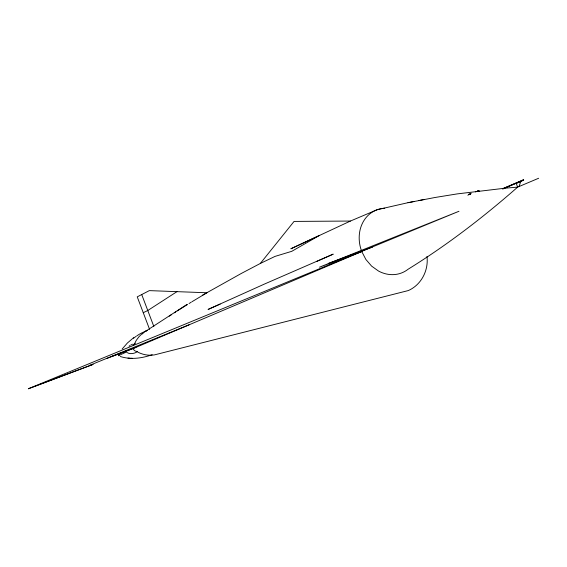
<?xml version="1.0" encoding="UTF-8"?>
<svg xmlns="http://www.w3.org/2000/svg" width="567" height="567" viewBox="0 0 567 567"><rect width="100%" height="100%" fill="white"/><g stroke="black" fill="none" stroke-linecap="round" stroke-linejoin="round"><path stroke-width="0.85" d="M523.235 180.072L502.738 188.832M519.039 186.536L520.789 181.49M467.917 195.296L469.192 194.02M134.209 344.382L136.264 340.377L138.908 336.798L142.062 333.722M122.167 348.988L127.377 343.028L133.677 337.656M202.291 295.294L241.365 273.429L260.324 263.457L294.067 221.413L350.42 221.052L377.253 209.691L407.992 202.688L435.123 197.472L457.158 193.907L504.892 188.216M523.171 179.916L523.355 180.398L523.171 179.916L502.681 188.676M470.447 193.652L469.795 194.552L470.298 194.29A6.62 5.514 66.2 0 0 470.801 193.765L471.099 193.191L468.548 194.481M129.063 346.182L129.822 345.594M145.655 331.234L186.827 304.522M169.235 316.159L171.425 314.728M174.345 312.814L175.805 311.857M176.961 291.651L147.781 310.51L143.26 312.686M177.273 310.922L187.585 304.458M189.059 303.536L191.27 302.154M192.015 301.708L206.934 292.763L149.334 290.623L137.242 296.853L149.596 329.392M136.704 352.072C133.791 353.794 129.772 354.375 126.817 352.44M130.658 345.105L132.543 344.197M260.324 263.457L275.03 256.397L291.785 251.316L319.391 235.475L290.864 248.778L350.42 221.052M220.173 304.096L208.061 309.447L264.442 284.06L333.205 254.144L317.052 261.281M28.35 388.749L92.953 364.446L28.35 388.749L458.965 211.278L319.455 267.192L361.753 251.542A33.9 29.165 67 0 1 384.752 208.238M502.801 188.995L523.724 180.051L516.232 183.439M538.65 178.251L517.657 187.124L505.743 188.138M89.579 365.361L189.102 324.813M111.876 356.374L136.037 347.337M107.113 358.323L132.791 348.712L361.753 251.542L365.878 259.459L371.612 266.121L378.55 271.069A33.9 29.165 67 0 0 408.155 269.197C447.009 245.164 483.339 217.232 517.657 187.124L516.14 183.198M328.236 263.435L372.576 247.042M152.204 354.694C142.069 358.301 130.686 359.896 120.268 356.487M418.822 200.534L424.534 199.428M407.992 202.688L414.208 201.483M127.993 358.131L129.715 358.216M130.53 358.252L132.572 358.358M475.522 191.915L475.841 191.71A5.982 4.975 66.7 0 1 476.053 191.717M136.661 351.49C142.012 354.602 148.348 355.899 154.472 354.885L408.29 290.566C421.309 284.889 428.73 270.346 426.972 256.447M141.715 294.549L153.848 326.486M119.368 354.311A417.432 146.173 64.2 0 0 118.453 355.793A364.553 4.692 -21 0 1 122.791 353.666L124.357 352.95A364.553 4.692 -21 0 1 126.115 352.157M133.514 338.265A417.432 146.173 64.2 0 1 136.066 336.373M136.718 335.919A417.432 146.173 64.2 0 1 141.459 333.063L147.257 330.433A12.162 11.383 67.2 0 0 142.487 333.935M137.363 351.434A4.238 3.99 67.2 0 1 133.132 348.641M133.167 345.423A4.238 3.99 67.2 0 1 135.371 343.276M477.712 190.725L478.208 190.987A5.989 4.968 66.2 0 0 478.874 191.058L479.384 190.987L478.832 190.76A5.996 4.983 66.7 0 0 478.165 190.689L477.712 190.725"/></g></svg>
